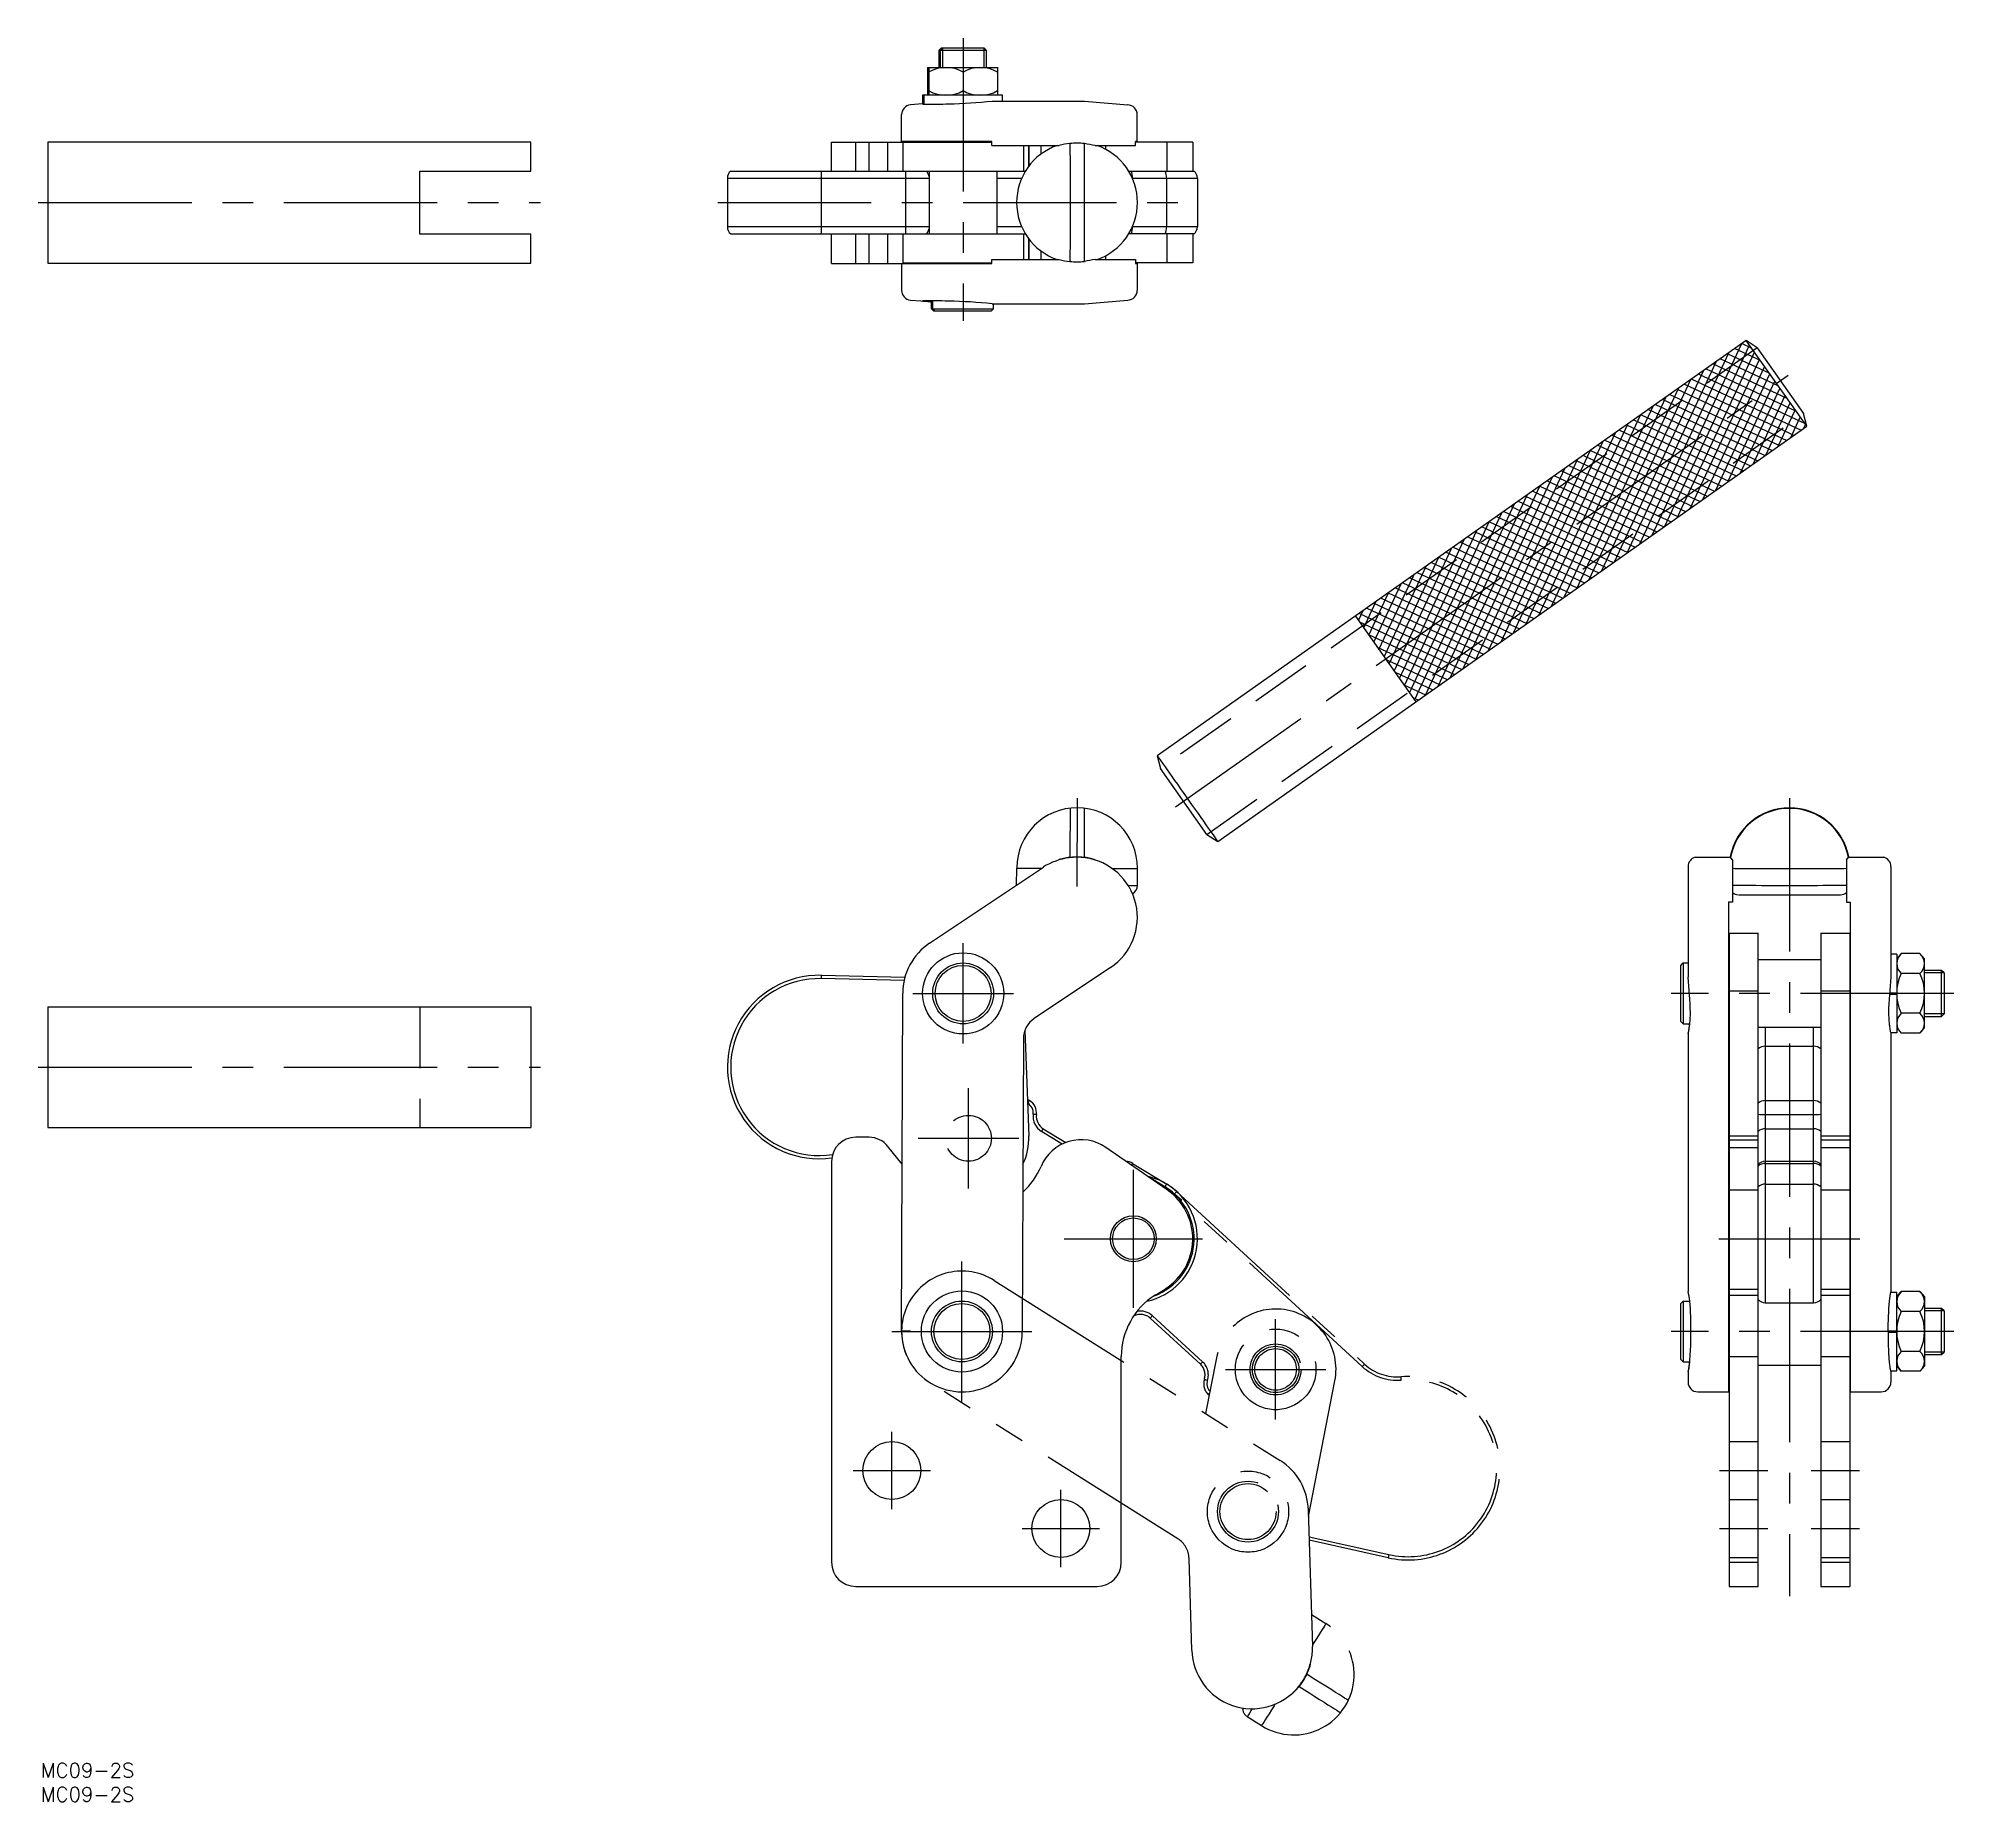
# Model space of a CAD drawing. Extents: x -191 to 205, y -97 to 268.
import ezdxf

# ---------------------------------------------------------------- set-up
doc = ezdxf.new("R2010")
doc.units = 0
for name, pattern in [('CENTER', [50.8, 31.75, -6.35, 6.35, -6.35]), ('DASHED', [19.05, 12.7, -6.35]), ('PHANTOM', [63.5, 31.75, -6.35, 6.35, -6.35, 6.35, -6.35])]:
    doc.linetypes.add(name, pattern=pattern)
doc.layers.get('0').update_dxf_attribs({"linetype": 'CONTINUOUS'})
doc.layers.add('CENTER', color=1, linetype='CONTINUOUS')
doc.styles.get("Standard").update_dxf_attribs({"font": 'txt.shx', "height": 3, "bigfont": 'bigfont.shx'})

# ---------------------------------------------------------------- blocks, each defined once
blk = doc.blocks.new('*U2')
at = {"color": 7, "linetype": 'CONTINUOUS'}
blk.add_text('MC09-2S', height=3, dxfattribs=at).set_placement((-190.75, -92.37))
blk = doc.blocks.new('*U3')
at = {"color": 7, "linetype": 'CONTINUOUS'}
blk.add_text('MC09-2S', height=3, dxfattribs=at).set_placement((-190.75, -97.37))

msp = doc.modelspace()

# ---------------------------------------------------------------- linework, layer by layer
at = {"color": 7, "linetype": 'CONTINUOUS'}
for p, q in [((-4.26, 265.77), (-4.76, 265.27)), ((-4.01, 265.77), (-4.51, 265.27)), ((-4.26, 265.77), (4.51, 265.77)), ((4.51, 265.77), (5.01, 265.27)), ((-7.14, 261.74), (-7.14, 255.97)), ((-7.14, 261.74), (7.39, 261.74)), ((-6.88, 261.74), (-6.88, 255.97)), ((5.01, 265.27), (-4.76, 265.27)), ((-4.76, 265.27), (-4.76, 261.74)), ((-4.51, 265.27), (-4.51, 261.74)), ((5.01, 265.27), (5.01, 261.74)), ((7.39, 261.74), (7.39, 255.97)), ((-7.14, 260.79), (-6.88, 260.89)), ((-8.15, 254.19), (-10.68, 253.97)), ((8.4, 255.97), (-8.15, 255.97)), ((-8.15, 255.97), (-8.15, 254.19)), ((-7.9, 255.97), (-7.9, 254.14)), ((-7.14, 256.93), (-6.88, 256.82)), ((6.29, 254.77), (25.35, 254.77)), ((8.4, 254.77), (8.4, 255.97)), ((25.35, 254.77), (34.33, 253.99)), ((-12.5, 246.37), (-12.5, 251.98)), ((36.31, 246.37), (36.31, 251.97)), ((-89.23, 246.24), (-189.23, 246.24)), ((-189.23, 246.24), (-189.23, 221.24)), ((-89.23, 240.24), (-89.23, 246.24)), ((-27, 246.27), (6.18, 246.27)), ((-27, 240.27), (-27, 246.27)), ((-22, 240.27), (-22, 246.27)), ((-19.23, 240.27), (-19.23, 246.27)), ((-15.33, 240.27), (-15.33, 246.27)), ((6.18, 246.37), (-12.5, 246.37)), ((-12.25, 246.27), (-12.25, 240.27)), ((-4.76, 246.37), (-4.76, 246.27)), ((-4.51, 246.37), (-4.51, 246.27)), ((5.01, 246.37), (5.01, 246.27)), ((6.18, 245.57), (6.18, 246.37)), ((36.31, 246.37), (35.91, 246.37)), ((35.91, 245.57), (35.91, 246.37)), ((47.8, 246.27), (35.91, 246.27)), ((42.5, 240.27), (42.5, 246.27)), ((47.8, 246.27), (47.8, 240.27)), ((6.18, 245.57), (20.14, 245.57)), ((12.75, 245.57), (12.75, 240.27)), ((13.84, 245.57), (13.84, 241.28)), ((13.85, 241.29), (13.85, 245.57)), ((16.38, 243.81), (16.38, 245.57)), ((27.57, 245.57), (35.91, 245.57)), ((29.79, 244.77), (29.79, 245.57)), ((-112.23, 240.24), (-89.23, 240.24)), ((-112.23, 227.24), (-112.23, 240.24)), ((-6.75, 238.77), (-48.55, 238.77)), ((-48.55, 238.77), (-48.55, 228.77)), ((-47.87, 240.27), (13.16, 240.27)), ((-29.1, 228.77), (-29.1, 238.77)), ((-11.61, 228.77), (-11.61, 238.77)), ((-6.75, 240.27), (-6.75, 227.27)), ((7.25, 240.27), (7.25, 227.27)), ((12.38, 238.77), (7.25, 238.77)), ((34.52, 240.27), (48.07, 240.27)), ((48.75, 238.77), (35.35, 238.77)), ((35.35, 238.66), (35.35, 238.77)), ((42.4, 228.77), (42.4, 238.77)), ((48.75, 238.77), (48.75, 228.77)), ((-89.23, 227.24), (-112.23, 227.24)), ((-89.23, 221.24), (-89.23, 227.24)), ((-48.55, 228.77), (-6.75, 228.77)), ((-47.87, 227.27), (13.16, 227.27)), ((-27, 221.17), (-27, 227.27)), ((-22, 221.27), (-22, 227.27)), ((-19.23, 221.27), (-19.23, 227.27)), ((-15.33, 221.27), (-15.33, 227.27)), ((-12.25, 227.27), (-12.25, 221.27)), ((7.25, 228.77), (12.38, 228.77)), ((12.75, 227.27), (12.75, 221.97)), ((13.84, 226.27), (13.84, 221.97)), ((13.85, 221.97), (13.85, 226.26)), ((48.07, 227.27), (34.52, 227.27)), ((35.35, 228.77), (35.35, 228.89)), ((35.35, 228.77), (48.75, 228.77)), ((42.5, 221.27), (42.5, 227.27)), ((47.8, 227.27), (47.8, 221.27)), ((16.38, 221.97), (16.38, 223.74)), ((29.79, 221.97), (29.79, 222.78)), ((-189.23, 221.24), (-89.23, 221.24)), ((-27, 221.17), (6.18, 221.17)), ((-12.5, 221.17), (-12.5, 215.57)), ((-12.25, 221.27), (6.18, 221.27)), ((-4.76, 221.27), (-4.76, 221.17)), ((-4.51, 221.27), (-4.51, 221.17)), ((5.01, 221.27), (5.01, 221.17)), ((6.18, 221.17), (6.18, 221.97)), ((6.18, 221.97), (20.14, 221.97)), ((27.57, 221.97), (35.91, 221.97)), ((35.91, 221.97), (35.91, 221.17)), ((47.8, 221.27), (35.91, 221.27)), ((35.91, 221.17), (36.31, 221.17)), ((36.31, 221.17), (36.31, 215.58)), ((-10.67, 213.58), (-8.49, 213.38)), ((-8.49, 213.38), (-6.3, 213.19)), ((-6.3, 211.77), (-6.3, 213.2)), ((-6.3, 211.77), (6.55, 211.77)), ((-5.8, 211.27), (-6.3, 211.77)), ((-6.05, 211.77), (-6.05, 213.41)), ((-5.55, 211.27), (-6.05, 211.77)), ((6.05, 211.27), (-5.8, 211.27)), ((6.05, 211.27), (6.55, 211.77)), ((6.29, 212.77), (25.35, 212.77)), ((6.55, 211.77), (6.55, 212.77)), ((25.35, 212.77), (34.33, 213.56)), ((162.39, 205.17), (40.45, 119.2)), ((140.33, 163.07), (158.77, 202.62)), ((142.94, 164.91), (161.38, 204.46)), ((145.55, 166.75), (163.04, 204.26)), ((148.16, 168.59), (164.09, 202.76)), ((158.57, 202.47), (167.1, 198.49)), ((160.06, 203.53), (165.26, 201.1)), ((161.56, 204.58), (163.42, 203.71)), ((174.9, 187.44), (162.39, 205.17)), ((164.65, 203.71), (162.39, 205.17)), ((164.65, 203.71), (174.27, 190.06)), ((135.11, 159.39), (153.56, 198.94)), ((137.72, 161.23), (156.16, 200.78)), ((150.77, 170.43), (165.15, 201.26)), ((153.38, 172.27), (166.2, 199.77)), ((154.08, 199.31), (172.62, 190.66)), ((155.57, 200.37), (170.78, 193.27)), ((157.07, 201.42), (168.94, 195.88)), ((129.89, 155.71), (148.34, 195.26)), ((132.5, 157.55), (150.95, 197.1)), ((148.1, 195.09), (170.76, 184.52)), ((149.59, 196.15), (172.26, 185.58)), ((151.09, 197.2), (173.76, 186.63)), ((152.58, 198.26), (174.46, 188.05)), ((155.99, 174.1), (167.26, 198.27)), ((158.6, 175.94), (168.31, 196.78)), ((161.21, 177.78), (169.37, 195.28)), ((124.67, 152.03), (143.12, 191.58)), ((127.28, 153.87), (145.73, 193.42)), ((142.12, 190.88), (164.78, 180.31)), ((143.61, 191.93), (166.28, 181.36)), ((145.11, 192.99), (167.77, 182.42)), ((146.6, 194.04), (169.27, 183.47)), ((163.82, 179.62), (170.42, 193.79)), ((166.42, 181.46), (171.47, 192.29)), ((169.03, 183.3), (172.53, 190.8)), ((52.96, 101.47), (174.9, 187.44)), ((119.45, 148.35), (137.9, 187.9)), ((122.06, 150.19), (140.51, 189.74)), ((136.13, 186.66), (158.8, 176.09)), ((137.63, 187.71), (160.3, 177.14)), ((139.12, 188.77), (161.79, 178.2)), ((140.62, 189.82), (163.29, 179.25)), ((171.64, 185.14), (173.58, 189.3)), ((174.25, 186.98), (174.64, 187.81)), ((174.9, 187.44), (174.27, 190.06)), ((114.23, 144.67), (132.68, 184.22)), ((116.84, 146.51), (135.29, 186.06)), ((130.15, 182.44), (152.82, 171.87)), ((131.65, 183.5), (154.32, 172.93)), ((133.14, 184.55), (155.81, 173.98)), ((134.64, 185.61), (157.31, 175.04)), ((106.41, 139.15), (124.85, 178.7)), ((109.02, 140.99), (127.46, 180.54)), ((111.62, 142.83), (130.07, 182.38)), ((125.67, 179.28), (148.33, 168.71)), ((127.16, 180.33), (149.83, 169.76)), ((128.66, 181.39), (151.32, 170.82)), ((101.19, 135.47), (119.63, 175.02)), ((103.8, 137.31), (122.24, 176.86)), ((119.68, 175.06), (142.35, 164.49)), ((121.18, 176.12), (143.85, 165.55)), ((122.68, 177.17), (145.34, 166.6)), ((124.17, 178.23), (146.84, 167.66)), ((95.97, 131.79), (114.41, 171.35)), ((98.58, 133.63), (117.02, 173.18)), ((113.7, 170.84), (136.37, 160.28)), ((115.2, 171.9), (137.87, 161.33)), ((116.69, 172.95), (139.36, 162.38)), ((118.19, 174.01), (140.86, 163.44)), ((92.68, 132.25), (109.19, 167.67)), ((93.73, 130.75), (111.8, 169.51)), ((107.72, 166.63), (130.39, 156.06)), ((109.22, 167.68), (131.88, 157.11)), ((110.71, 168.74), (133.38, 158.17)), ((112.21, 169.79), (134.87, 159.22)), ((90.57, 135.24), (103.97, 163.99)), ((91.62, 133.74), (106.58, 165.83)), ((103.24, 163.46), (125.9, 152.89)), ((104.73, 164.52), (127.4, 153.95)), ((106.23, 165.57), (128.89, 155)), ((88.46, 138.23), (98.76, 160.31)), ((89.51, 136.73), (101.36, 162.15)), ((97.25, 159.25), (119.92, 148.68)), ((98.75, 160.3), (121.42, 149.73)), ((100.24, 161.36), (122.91, 150.79)), ((101.74, 162.41), (124.41, 151.84)), ((85.3, 142.71), (90.93, 154.79)), ((86.35, 141.22), (93.54, 156.63)), ((87.41, 139.72), (96.15, 158.47)), ((91.27, 155.03), (113.94, 144.46)), ((92.77, 156.08), (115.43, 145.51)), ((94.26, 157.14), (116.93, 146.57)), ((95.76, 158.19), (118.43, 147.62)), ((83.19, 145.7), (85.71, 151.11)), ((84.24, 144.21), (88.32, 152.95)), ((85.29, 150.81), (107.96, 140.24)), ((86.79, 151.87), (109.45, 141.3)), ((88.28, 152.92), (110.95, 142.35)), ((89.78, 153.98), (112.44, 143.41)), ((81.48, 148.13), (93.98, 130.39)), ((82.13, 147.2), (83.1, 149.27)), ((82.3, 148.7), (104.97, 138.13)), ((82.31, 146.95), (103.47, 137.08)), ((83.8, 149.76), (106.46, 139.19)), ((84.15, 144.34), (101.98, 136.03)), ((85.99, 141.73), (100.48, 134.97)), ((87.83, 139.12), (98.99, 133.92)), ((89.67, 136.51), (97.49, 132.86)), ((91.51, 133.9), (95.99, 131.81)), ((93.35, 131.29), (94.5, 130.75)), ((40.45, 119.2), (41.08, 116.58)), ((50.7, 102.93), (41.08, 116.58)), ((50.7, 102.93), (52.96, 101.47)), ((-6.7, 80.39), (16.86, 96.15)), ((11.33, 92.46), (11.35, 95.96)), ((36.33, 92.37), (36.35, 95.87)), ((150.34, 96.27), (150.34, 73.35)), ((151.82, 98.2), (159.12, 98.2)), ((159.54, 97.69), (159.06, 98.26)), ((159.54, 97.69), (159.54, 88.9)), ((183.14, 97.69), (183.62, 98.26)), ((183.14, 97.69), (183.14, 88.9)), ((183.56, 98.2), (190.86, 98.2)), ((192.34, 96.27), (192.34, 73.35)), ((11.33, 92.46), (11.34, 92.46)), ((158.74, 88.9), (158.74, -12.5)), ((159.54, 88.9), (158.74, 88.9)), ((183.14, 88.9), (183.94, 88.9)), ((183.94, 88.9), (183.94, -12.5)), ((158.84, 82.5), (158.84, -52.8)), ((158.84, 82.5), (164.84, 82.5)), ((164.84, -52.8), (164.84, 82.5)), ((177.84, 82.5), (177.84, -52.8)), ((177.84, 82.5), (183.84, 82.5)), ((183.84, 82.5), (183.84, -52.8)), ((30.76, 75.38), (14.94, 64.79)), ((148.84, 75.8), (149.34, 76.3)), ((148.84, 64.2), (148.84, 75.8)), ((149.34, 76.3), (149.34, 63.7)), ((149.34, 76.3), (150.34, 76.3)), ((164.84, 77), (177.84, 77)), ((193.54, 78.15), (192.34, 78.15)), ((194.49, 78.24), (193.54, 77.14)), ((193.54, 78.15), (193.54, 61.85)), ((198.35, 78.24), (194.49, 78.24)), ((199.31, 77.14), (198.35, 78.24)), ((199.31, 62.86), (199.31, 77.14)), ((-11.96, 72.66), (-29.11, 73.07)), ((-29.1, 73.75), (-11.79, 73.34)), ((158.74, 74.76), (158.84, 74.76)), ((183.84, 74.76), (183.94, 74.76)), ((198.35, 74.12), (194.49, 74.12)), ((202.84, 74.76), (199.31, 74.76)), ((202.84, 65.24), (202.84, 74.76)), ((203.34, 74.26), (202.84, 74.76)), ((203.34, 74.26), (203.34, 65.74)), ((-12.5, 0.05), (-12.25, 70.04)), ((164.84, 70.45), (158.84, 70.45)), ((183.84, 70.45), (177.84, 70.45)), ((192.05, 69.86), (193.54, 69.86)), ((192.06, 69.91), (193.54, 69.91)), ((192.07, 70.14), (193.54, 70.14)), ((192.07, 70.09), (193.54, 70.09)), ((192.34, 70.09), (192.34, 69.91)), ((-189.23, 67.21), (-89.23, 67.21)), ((-189.23, 67.21), (-189.23, 42.21)), ((-89.23, 67.21), (-89.23, 42.21)), ((148.84, 64.2), (149.34, 63.7)), ((149.34, 63.7), (150.7, 63.7)), ((158.74, 65.24), (158.84, 65.24)), ((183.84, 65.24), (183.94, 65.24)), ((198.35, 65.88), (194.49, 65.88)), ((199.31, 65.24), (202.84, 65.24)), ((202.84, 65.24), (203.34, 65.74)), ((12.72, 60.65), (12.5, -0.05)), ((13.04, 62.39), (13.84, 40.47)), ((150.34, 61.74), (150.34, 8.26)), ((164.84, 63), (177.84, 63)), ((166.34, 63), (166.34, 5.95)), ((176.34, 5.95), (176.34, 63)), ((193.54, 61.85), (192.29, 61.85)), ((192.34, 61.74), (192.34, 8.26)), ((193.54, 62.86), (194.49, 61.76)), ((198.35, 61.76), (194.49, 61.76)), ((198.35, 61.76), (199.31, 62.86)), ((166.34, 59.07), (176.34, 59.07)), ((13.56, 48.09), (14.01, 47.82)), ((166.34, 47.82), (176.34, 47.82)), ((13.65, 47.24), (13.59, 47.28)), ((166.34, 44.91), (176.34, 44.91)), ((177.84, 47.24), (177.84, 44.99)), ((-189.23, 42.21), (-89.23, 42.21)), ((-19.23, 40.2), (-22, 40.2)), ((20.77, 38.81), (16.49, 41.41)), ((16.84, 41.99), (21.53, 39.13)), ((164.84, 40.47), (158.84, 40.47)), ((158.84, 39.7), (164.84, 39.7)), ((166.34, 41.99), (176.34, 41.99)), ((183.84, 40.47), (177.84, 40.47)), ((177.84, 39.7), (183.84, 39.7)), ((-12.37, 34.64), (-15.33, 38.33)), ((42.5, 29.32), (29.79, 38.1)), ((158.84, 38.1), (164.84, 38.1)), ((177.84, 38.1), (183.84, 38.1)), ((-27, 35.2), (-27, -47.8)), ((35.35, 34.81), (42.4, 30.51)), ((42.04, 29.94), (38.31, 32.21)), ((166.34, 35.25), (176.34, 35.25)), ((166.34, 34.81), (176.34, 34.81)), ((158.84, 29.32), (164.84, 29.32)), ((166.34, 30.51), (176.34, 30.51)), ((177.84, 29.32), (183.84, 29.32)), ((40.01, 7.5), (42.05, 8.79)), ((158.84, 8.79), (164.84, 8.79)), ((177.84, 8.79), (183.84, 8.79)), ((192.3, 8.15), (193.54, 8.15)), ((193.54, 7.14), (194.49, 8.24)), ((193.54, -8.15), (193.54, 8.15)), ((198.35, 8.24), (194.49, 8.24)), ((198.35, 8.24), (199.31, 7.14)), ((148.84, 5.8), (149.34, 6.3)), ((148.84, -5.8), (148.84, 5.8)), ((149.34, 6.3), (149.34, -6.3)), ((149.34, 6.3), (150.69, 6.3)), ((158.74, 4.76), (158.84, 4.76)), ((158.84, 7.5), (164.84, 7.5)), ((166.34, 5.95), (176.34, 5.95)), ((177.84, 7.5), (183.84, 7.5)), ((183.84, 4.76), (183.94, 4.76)), ((198.35, 4.12), (194.49, 4.12)), ((199.31, 7.14), (199.31, -7.14)), ((202.84, 4.76), (199.31, 4.76)), ((202.84, -4.76), (202.84, 4.76)), ((203.34, 4.26), (202.84, 4.76)), ((203.34, 4.26), (203.34, -4.26)), ((191.74, 0.14), (193.54, 0.14)), ((191.74, 0.09), (193.54, 0.09)), ((192.34, 0.09), (192.34, -0.09)), ((191.74, -0.09), (193.54, -0.09)), ((191.74, -0.14), (193.54, -0.14)), ((33, -47.8), (33, -5.19)), ((148.84, -5.8), (149.34, -6.3)), ((149.34, -6.3), (150.7, -6.3)), ((158.74, -4.76), (158.84, -4.76)), ((158.84, -5.19), (164.84, -5.19)), ((164.84, -7), (177.84, -7)), ((177.84, -5.19), (183.84, -5.19)), ((183.84, -4.76), (183.94, -4.76)), ((194.49, -8.24), (193.54, -7.14)), ((198.35, -4.12), (194.49, -4.12)), ((199.31, -7.14), (198.35, -8.24)), ((199.31, -4.76), (202.84, -4.76)), ((202.84, -4.76), (203.34, -4.26)), ((150.34, -8.26), (150.34, -10.5)), ((192.29, -8.15), (193.54, -8.15)), ((192.34, -8.26), (192.34, -10.5)), ((198.35, -8.24), (194.49, -8.24)), ((152.34, -12.5), (158.74, -12.5)), ((183.94, -12.5), (190.34, -12.5)), ((158.84, -47.8), (164.84, -47.8)), ((177.84, -47.8), (183.84, -47.8)), ((-22, -52.8), (28, -52.8)), ((158.84, -52.8), (164.84, -52.8)), ((177.84, -52.8), (183.84, -52.8))]:
    msp.add_line(p, q, dxfattribs=at)
at = {"color": 3, "linetype": 'CONTINUOUS'}
for p, q in [((-4.26, 265.77), (-4.26, 265.52)), ((-4.01, 265.77), (-4.01, 261.74)), ((4.51, 265.77), (4.51, 261.7)), ((203.34, 74.26), (199.31, 74.26)), ((203.34, 65.74), (199.31, 65.74)), ((203.34, 4.26), (199.31, 4.26)), ((203.34, -4.26), (199.31, -4.26))]:
    msp.add_line(p, q, dxfattribs=at)
at = {"color": 3, "linetype": 'DASHED'}
for p, q in [((164.65, 203.71), (41.08, 116.58)), ((50.7, 102.93), (174.27, 190.06)), ((-112.23, 67.21), (-112.23, 42.21)), ((158.84, -22.8), (164.84, -22.8)), ((177.84, -22.8), (183.84, -22.8)), ((158.84, -34.8), (164.84, -34.8)), ((177.84, -34.8), (183.84, -34.8)), ((158.84, -46.8), (164.84, -46.8)), ((177.84, -46.8), (183.84, -46.8))]:
    msp.add_line(p, q, dxfattribs=at)
at = {"color": 3, "linetype": 'PHANTOM'}
for p, q in [((82.9, -7.28), (44.01, 28.46)), ((44.46, 28.96), (83.36, -6.78)), ((6.66, 10.58), (65.89, -26.74)), ((35.8, 3.3), (35.58, 3.22)), ((49.37, -6.79), (38.99, 2.75)), ((39.45, 3.25), (49.83, -6.29)), ((64.95, -18.26), (64.95, 2.54)), ((52.68, -5.48), (50.44, -17)), ((54.55, -7.86), (75.35, -7.86)), ((44.69, -42.93), (-6.66, -10.58)), ((71.76, -38.32), (77.22, -10.25)), ((51.18, -13.2), (51.02, -13.05)), ((71.72, -36.92), (72.61, -65.25)), ((71.9, -42.52), (88.41, -46.21)), ((88.26, -46.87), (71.92, -43.22)), ((47.62, -66.03), (47.02, -47)), ((72.4, -58.61), (75.36, -60.48)), ((59.08, -79.76), (62.04, -81.63))]:
    msp.add_line(p, q, dxfattribs=at)
at = {"color": 7, "linetype": 'CONTINUOUS', "flags": 128}
for points in [[(22.36, 245.98), (22.36, 245.67), (22.36, 245.22), (22.37, 244.64), (22.37, 243.94), (22.38, 243.13), (22.38, 242.21), (22.38, 241.19), (22.39, 240.09), (22.39, 238.91), (22.39, 237.68), (22.39, 236.4), (22.39, 235.1), (22.39, 233.77), (22.39, 232.45), (22.39, 231.14), (22.39, 229.87), (22.39, 228.63), (22.39, 227.46), (22.38, 226.36), (22.38, 225.34), (22.38, 224.42), (22.37, 223.6), (22.37, 222.9), (22.36, 222.33), (22.36, 221.88), (22.36, 221.57)], [(25.36, 221.57), (25.36, 221.88), (25.36, 222.33), (25.37, 222.9), (25.37, 223.6), (25.38, 224.42), (25.38, 225.34), (25.38, 226.36), (25.39, 227.46), (25.39, 228.63), (25.39, 229.87), (25.39, 231.14), (25.39, 232.45), (25.39, 233.77), (25.39, 235.1), (25.39, 236.4), (25.39, 237.68), (25.39, 238.91), (25.39, 240.09), (25.38, 241.19), (25.38, 242.21), (25.38, 243.13), (25.37, 243.94), (25.37, 244.64), (25.36, 245.22), (25.36, 245.67), (25.36, 245.98)], [(40.45, 119.2), (41.02, 118.39), (41.31, 117.97), (41.65, 117.49), (42.05, 116.93), (42.48, 116.31), (42.96, 115.63), (43.48, 114.89), (44.03, 114.11), (44.61, 113.3), (45.2, 112.45), (45.81, 111.58), (46.44, 110.7), (47.06, 109.82), (47.68, 108.94), (48.29, 108.07), (48.88, 107.23), (49.46, 106.42), (50, 105.65), (50.51, 104.92), (50.99, 104.25), (51.42, 103.63), (51.81, 103.09), (52.14, 102.62), (52.42, 102.22), (52.64, 101.9), (52.81, 101.67), (52.91, 101.53), (52.96, 101.47), (52.96, 101.47)], [(22.39, 108.34), (22.39, 108.26), (22.39, 108.05), (22.39, 107.7), (22.39, 107.22), (22.39, 106.6), (22.38, 105.87), (22.38, 105.02), (22.38, 104.07), (22.37, 103.03), (22.37, 101.91), (22.36, 100.71), (22.36, 99.47), (22.36, 98.18)], [(25.36, 98.17), (25.36, 99.46), (25.36, 100.7), (25.37, 101.9), (25.37, 103.02), (25.38, 104.06), (25.38, 105.01), (25.38, 105.86), (25.39, 106.59), (25.39, 107.2), (25.39, 107.69), (25.39, 108.04), (25.39, 108.25), (25.39, 108.33)], [(11.35, 95.96), (11.37, 95.96), (11.51, 95.96), (11.8, 95.96), (12.22, 95.96), (12.78, 95.95), (13.46, 95.95), (14.27, 95.95), (15.18, 95.95), (16.2, 95.94), (16.54, 95.94)], [(31.02, 95.89), (31.49, 95.89), (32.51, 95.88), (33.43, 95.88), (34.23, 95.88), (34.92, 95.87), (35.48, 95.87), (35.9, 95.87), (36.19, 95.87), (36.33, 95.87), (36.35, 95.87)], [(159.54, 95.9), (160.05, 95.89), (160.69, 95.89), (161.45, 95.89), (162.33, 95.88), (163.31, 95.88), (164.38, 95.88), (165.53, 95.87), (166.75, 95.87), (168.03, 95.87), (169.34, 95.87), (170.67, 95.87), (172.01, 95.87), (173.34, 95.87), (174.65, 95.87), (175.93, 95.87), (177.15, 95.87), (178.3, 95.88), (179.37, 95.88), (180.35, 95.88), (181.23, 95.89), (181.99, 95.89), (182.63, 95.89), (183.14, 95.9)], [(34.39, 92.38), (34.9, 92.37), (35.46, 92.37), (35.89, 92.37), (36.17, 92.37), (36.32, 92.37), (36.33, 92.37)], [(159.54, 92.4), (160.05, 92.39), (160.69, 92.39), (161.45, 92.39), (162.33, 92.38), (163.31, 92.38), (164.38, 92.38), (165.53, 92.37), (166.75, 92.37), (168.03, 92.37), (169.34, 92.37), (170.67, 92.37), (172.01, 92.37), (173.34, 92.37), (174.65, 92.37), (175.93, 92.37), (177.15, 92.37), (178.3, 92.38), (179.37, 92.38), (180.35, 92.38), (181.23, 92.39), (181.99, 92.39), (182.63, 92.39), (183.14, 92.4)], [(160.85, 90.41), (160.86, 90.41), (161, 90.41), (161.28, 90.4), (161.7, 90.4), (162.25, 90.4), (162.92, 90.39), (163.7, 90.39), (164.59, 90.39), (165.57, 90.38), (166.63, 90.38), (167.75, 90.38), (168.92, 90.38), (170.12, 90.38), (171.34, 90.38), (172.56, 90.38), (173.76, 90.38), (174.93, 90.38), (176.05, 90.38), (177.11, 90.38), (178.09, 90.39), (178.98, 90.39), (179.76, 90.39), (180.43, 90.4), (180.98, 90.4), (181.4, 90.4), (181.68, 90.41), (181.82, 90.41)], [(-29.11, 73.07), (-29.11, 73.22), (-29.11, 73.36), (-29.1, 73.47), (-29.1, 73.57), (-29.1, 73.65), (-29.1, 73.7), (-29.1, 73.74), (-29.1, 73.75)], [(14.01, 47.82), (14, 47.81), (13.98, 47.78), (13.95, 47.73), (13.91, 47.67), (13.86, 47.59), (13.8, 47.49), (13.73, 47.37), (13.65, 47.24)], [(15.42, 44.91), (15.41, 44.91), (15.38, 44.91), (15.32, 44.92), (15.25, 44.93), (15.15, 44.94), (15.03, 44.95), (14.9, 44.97), (14.75, 44.99)], [(16.84, 41.99), (16.84, 41.98), (16.82, 41.95), (16.79, 41.91), (16.75, 41.84), (16.7, 41.76), (16.64, 41.66), (16.57, 41.54), (16.49, 41.41)], [(35.35, 34.81), (35.35, 34.8), (35.33, 34.77), (35.3, 34.72), (35.26, 34.66), (35.21, 34.57), (35.15, 34.47), (35.12, 34.42)], [(42.04, 29.94), (42.12, 30.06), (42.19, 30.18), (42.25, 30.28), (42.3, 30.36), (42.34, 30.43), (42.37, 30.48), (42.39, 30.5), (42.4, 30.51)], [(-10.67, 0.04), (-11.04, 0.04), (-11.38, 0.04), (-11.7, 0.04), (-11.97, 0.04), (-12.2, 0.04), (-12.36, 0.04), (-12.47, 0.05), (-12.5, 0.05)]]:
    msp.add_lwpolyline(points, dxfattribs=at)
at = {"color": 3, "linetype": 'PHANTOM', "flags": 128}
for points in [[(44.01, 28.46), (44.11, 28.57), (44.2, 28.67), (44.28, 28.75), (44.34, 28.83), (44.4, 28.88), (44.43, 28.92), (44.46, 28.95), (44.46, 28.96)], [(35.8, 3.3), (35.8, 3.32), (35.79, 3.35), (35.76, 3.4), (35.74, 3.45)], [(38.99, 2.75), (39, 2.76), (39.02, 2.78), (39.06, 2.82), (39.11, 2.88), (39.18, 2.95), (39.26, 3.04), (39.35, 3.14), (39.45, 3.25)], [(49.37, -6.79), (49.38, -6.78), (49.4, -6.75), (49.44, -6.71), (49.49, -6.66), (49.56, -6.58), (49.64, -6.5), (49.73, -6.4), (49.83, -6.29)], [(82.9, -7.28), (83, -7.16), (83.09, -7.06), (83.17, -6.98), (83.24, -6.91), (83.29, -6.85), (83.33, -6.81), (83.35, -6.79), (83.36, -6.78)], [(50.2, -9.92), (50.21, -9.92), (50.24, -9.93), (50.29, -9.95), (50.36, -9.97), (50.46, -10), (50.57, -10.04), (50.7, -10.08), (50.84, -10.13)], [(90.96, -10.06), (90.95, -9.91), (90.94, -9.77), (90.93, -9.66), (90.92, -9.56), (90.91, -9.48), (90.91, -9.43), (90.91, -9.39), (90.91, -9.38)], [(51.02, -13.05), (51.03, -13.05), (51.05, -13.02), (51.09, -12.98), (51.14, -12.92), (51.2, -12.85), (51.26, -12.79)], [(88.41, -46.21), (88.37, -46.35), (88.34, -46.49), (88.32, -46.6), (88.3, -46.7), (88.28, -46.77), (88.27, -46.82), (88.26, -46.86), (88.26, -46.87)], [(75.36, -60.48), (75.35, -60.49), (75.28, -60.61), (75.12, -60.86), (74.9, -61.22), (74.6, -61.69), (74.23, -62.27), (73.81, -62.95), (73.32, -63.72), (72.78, -64.58), (72.59, -64.87)], [(80, -76.4), (79.98, -76.39), (79.85, -76.31), (79.6, -76.15), (79.22, -75.91), (78.72, -75.59), (78.1, -75.2), (77.38, -74.75), (76.57, -74.24), (75.66, -73.67), (74.68, -73.05), (73.64, -72.39), (72.54, -71.7), (71.41, -70.99)], [(69.81, -73.53), (70.94, -74.24), (72.04, -74.93), (73.08, -75.59), (74.06, -76.2), (74.97, -76.77), (75.78, -77.29), (76.5, -77.74), (77.12, -78.13), (77.62, -78.44), (78, -78.68), (78.25, -78.85), (78.38, -78.93), (78.4, -78.94)], [(60.12, -78.11), (59.84, -78.55), (59.54, -79.03), (59.31, -79.39), (59.16, -79.63), (59.08, -79.75), (59.08, -79.76)], [(64.88, -77.12), (64.62, -77.52), (64.08, -78.38), (63.59, -79.16), (63.16, -79.84), (62.8, -80.42), (62.5, -80.89), (62.28, -81.25), (62.12, -81.49), (62.05, -81.61), (62.04, -81.63)]]:
    msp.add_lwpolyline(points, dxfattribs=at)
at = {"color": 7, "linetype": 'CONTINUOUS'}
for centre, radius in [((0.25, 70), 8.4), ((0.25, 70), 6.3), ((0.25, 70), 5.8), ((35.5, 19.2), 4.75), ((35.5, 19.2), 4.3), ((0, 0), 8.4), ((0, 0), 6.3), ((0, 0), 5.8), ((-14.5, -28.8), 6), ((20.5, -40.8), 6)]:
    msp.add_circle(centre, radius, dxfattribs=at)
at = {"color": 3, "linetype": 'DASHED'}
msp.add_circle((1.35, 40), 4.75, dxfattribs=at)
at = {"color": 3, "linetype": 'PHANTOM'}
for centre, radius in [((64.95, -7.86), 8.35), ((64.95, -7.86), 5.27), ((64.95, -7.86), 4.8), ((64.95, -7.86), 4.3), ((59.23, -37.31), 8.4), ((59.23, -37.31), 6.3), ((59.23, -37.31), 5.8)]:
    msp.add_circle(centre, radius, dxfattribs=at)
at = {"color": 7, "linetype": 'CONTINUOUS'}
for centre, radius, start, end in [((-3.32, 254.58), 7.16, 60.1118, 119.8882), ((3.82, 254.58), 7.16, 60.1118, 119.8882), ((-10.5, 251.98), 2, 95.0002, 180.0002), ((-8.12, 254.16), 0.0045, 140.3871, 253.7253), ((-7.55, 261.74), 7.61, 265.6881, 270.6782), ((-7.88, 479.09), 224.96, 270.1081, 271.3055), ((-3.32, 263.14), 7.16, 240.1118, 299.8882), ((-4.67, 353.87), 99.7, 271.0986, 276.3087), ((3.82, 263.14), 7.16, 240.1118, 299.8882), ((34.28, 251.97), 2.02, 0.0911, 88.8363), ((23.75, 231.94), 14.11, 95.6813, 104.8515), ((23.86, 230.29), 15.76, 84.5382, 95.4618), ((9.46, 152.02), 95.29, 79.0408, 80.3951), ((23.83, 233.77), 12.5, 109.2658, 250.7342), ((23.85, 233.77), 12.5, 289.2658, 70.7342), ((-46.55, 238.77), 2, 131.4096, 180), ((-88.92, 238.88), 59.82, 359.8975, 1.3344), ((-71.44, 238.88), 59.82, 359.8976, 1.3344), ((-8.73, 238.77), 2, 7.1017, 48.5904), ((32.32, 238.85), 3.04, 358.5295, 27.9146), ((39.36, 238.85), 3.04, 358.5293, 27.9151), ((46.75, 238.77), 2, 0, 48.5904), ((-46.55, 228.77), 2, 180, 228.5904), ((-88.92, 228.67), 59.82, 358.6656, 0.1025), ((-71.44, 228.67), 59.82, 358.6656, 0.1024), ((-8.73, 228.77), 2, 311.4096, 352.8983), ((32.32, 228.7), 3.04, 332.0854, 1.4705), ((39.36, 228.7), 3.04, 332.0849, 1.4707), ((46.75, 228.77), 2, 311.4096, 0), ((23.75, 235.61), 14.11, 255.1485, 264.3187), ((23.86, 237.26), 15.76, 264.5382, 275.4618), ((218.41, -836.32), 1075.36, 100.22202, 100.34203), ((-10.5, 215.57), 2, 179.9998, 264.9998), ((34.29, 215.58), 2.01, 271.0611, 359.8459), ((-8.14, 213.38), 0.00992, 113.6707, 126.5488), ((-8.13, 213.36), 0.0313, 105.4841, 113.6546), ((-8.14, 213.39), 0.00733, 227.0093, 240.643), ((-8.14, 213.41), 0.0211, 240.6419, 249.4631), ((-8.15, 213.39), 0.00226, 190.8488, 228.954), ((-8.15, 213.39), 0.00219, 121.2759, 179.4782), ((-8.12, 213.3), 0.0975, 100.2465, 105.4893), ((-8.12, 213.44), 0.0622, 249.5084, 255.4916), ((-8.09, 213.56), 0.186, 255.5197, 259.5309), ((-8.08, 213.11), 0.294, 96.7832, 100.2414), ((-8.01, 212.55), 0.857, 94.3949, 96.7752), ((-8.01, 213.98), 0.61, 259.5253, 261.9643), ((-7.82, 215.38), 2.03, 261.965, 263.4345), ((-7.9, 211.05), 2.36, 92.6479, 94.3758), ((-6.94, 223.05), 9.75, 263.4571, 264.068), ((-7.56, 202.43), 10.99, 90.5273, 92.353), ((222.4, 2816.76), 2613.57, 264.9438, 264.98557), ((-7.14, 164.4), 49.02, 89.7862, 90.6051), ((-7.48, 62.44), 150.98, 89.2693, 89.801), ((-9.73, -117.1), 330.53, 88.7914, 89.2771), ((-4.67, 113.68), 99.7, 83.6913, 88.9014), ((23.85, 95.93), 12.5, 359.9392, 179.6458), ((171.34, 95.91), 12.5, 10.8239, 169.1761), ((171.34, 95.91), 12.41, 10.4963, 169.5037), ((23.92, 85.01), 13.2, 97.5734, 122.3646), ((23.85, 95.91), 4.12, 154.1436, 155.276), ((23.81, 85.67), 12.59, 72.6113, 106.9737), ((23.81, 85.77), 12.43, 82.0604, 97.5245), ((23.87, 85.74), 12.45, 303.6326, 82.3429), ((23.85, 95.91), 4.12, 24.4209, 25.4413), ((152.34, 96.27), 2, 105.2036, 180), ((190.34, 96.27), 2, 0, 74.7964), ((34.33, 92.38), 2, 299.5142, 359.7925), ((160.83, 92.37), 1.95, 228.6859, 266.3468), ((181.87, 92.29), 1.88, 271.9521, 312.4523), ((0.25, 70), 12.5, 123.7942, 179.7908), ((196.24, 76.18), 2.7, 130.3786, 229.6214), ((196.6, 76.18), 2.7, 310.3786, 49.6214), ((-29.55, 54.75), 19, 88.6352, 277.8798), ((-29.55, 54.75), 18.32, 88.6352, 278.6719), ((-13.79, 58.07), 164.84, 2.7691, 5.3203), ((356.47, 58.07), 164.84, 174.6797, 177.2309), ((202.93, 70), 9.39, 153.9698, 206.0302), ((189.92, 70), 9.39, 333.9698, 26.0302), ((17.72, 60.63), 5, 123.7925, 179.7925), ((122.78, 66.73), 28.08, 351.7669, 353.805), ((129.51, 65.78), 21.29, 351.9157, 354.8391), ((102.91, 68.15), 47.99, 354.8706, 357.4638), ((239.77, 68.15), 47.99, 182.5362, 185.1294), ((213.17, 65.78), 21.29, 185.1609, 188.0843), ((196.24, 63.82), 2.7, 130.3786, 229.6214), ((196.6, 63.82), 2.7, 310.3786, 49.6214), ((145.99, 63.3), 4.62, 340.076, 353.5287), ((148.05, 62.68), 2.47, 337.5512, 349.1091), ((142.2, 63.96), 8.46, 348.0988, 351.4783), ((201.17, 64.08), 9.17, 188.1407, 191.5352), ((196.31, 63.1), 4.22, 191.624, 195.3147), ((193.76, 62.38), 1.56, 194.6902, 204.6354), ((193.39, 62.23), 1.16, 199.027, 204.8848), ((166.31, 56.91), 2.16, 89.2316, 132.9265), ((176.37, 56.91), 2.16, 47.0735, 90.7684), ((12.44, 45.26), 3, 353.2595, 58.6352), ((166.31, 45.66), 2.16, 89.2313, 132.9269), ((176.37, 45.66), 2.16, 47.0731, 90.7687), ((12.44, 45.26), 2.32, 353.2595, 58.6352), ((18.4, 44.55), 3.68, 173.2595, 238.6352), ((18.4, 44.55), 3, 173.2595, 238.6352), ((166.23, 57.11), 12.21, 263.4397, 270.4945), ((176.45, 57.11), 12.21, 269.5055, 276.5603), ((-22, 35.2), 5, 90, 180), ((-19.23, 35.2), 5, 38.6986, 90), ((1.35, 40.02), 12.5, 334.4791, 2.0853), ((24.67, 30.7), 9, 55.3292, 157.201), ((166.31, 39.83), 2.16, 89.2314, 132.9273), ((176.37, 39.83), 2.16, 47.0727, 90.7686), ((2.55, 40), 15, 312.091, 337.201), ((33.79, 32.25), 3, 58.6352, 87.3767), ((166.34, 33.25), 2, 90, 138.5904), ((166.31, 32.65), 2.16, 89.2314, 132.9273), ((176.34, 33.25), 2, 41.4096, 90), ((176.37, 32.65), 2.16, 47.0727, 90.7686), ((35.5, 19.2), 13.25, 282.1832, 58.6352), ((35.5, 19.2), 12.57, 290.2568, 58.6352), ((35.5, 19.2), 12.3, 302.1906, 55.3292), ((166.31, 28.35), 2.16, 89.2313, 132.9269), ((176.37, 28.35), 2.16, 47.0731, 90.7687), ((141.85, 5.72), 8.86, 3.7571, 16.6594), ((200.83, 5.72), 8.86, 163.3406, 176.2429), ((196.24, 6.18), 2.7, 130.3786, 229.6214), ((196.6, 6.18), 2.7, 310.3786, 49.6214), ((48, -5.19), 15, 122.1906, 180), ((85.09, 0.57), 65.86, 359.4999, 4.9875), ((166.34, 7.95), 2, 221.4096, 270), ((176.34, 7.95), 2, 270, 318.5904), ((257.59, 0.57), 65.86, 175.0125, 180.5001), ((202.93, 0), 9.39, 153.9698, 206.0302), ((189.92, 0), 9.39, 333.9698, 26.0302), ((0, 0), 12.5, 179.7925, 359.7925), ((277.21, -0.13), 85.47, 179.9149, 182.7023), ((65.47, -0.13), 85.47, 357.2977, 0.0849), ((146.44, -6.79), 4.17, 339.3796, 353.5168), ((148.05, -7.31), 2.47, 337.5512, 349.1091), ((142.2, -6.04), 8.46, 348.0988, 351.4783), ((131.38, -4.44), 19.4, 351.5392, 354.4874), ((130.62, -4.35), 20.18, 351.7124, 354.6644), ((105.15, -2), 45.74, 354.6974, 357.3013), ((237.53, -2), 45.74, 182.6987, 185.3026), ((212.06, -4.35), 20.18, 185.3356, 188.2876), ((200.71, -6), 8.7, 188.3458, 191.7679), ((196.13, -6.95), 4.03, 191.8588, 195.5543), ((196.24, -6.18), 2.7, 130.3786, 229.6214), ((196.6, -6.18), 2.7, 310.3786, 49.6214), ((152.34, -10.5), 2, 180, 270), ((190.34, -10.5), 2, 270, 0), ((193.73, -7.63), 1.53, 194.9608, 204.7208), ((193.39, -7.77), 1.16, 199.027, 204.8848), ((-22, -47.8), 5, 180, 270), ((28, -47.8), 5, 270, 0)]:
    msp.add_arc(centre, radius, start, end, dxfattribs=at)
at = {"color": 3, "linetype": 'PHANTOM'}
for centre, radius, start, end in [((35.5, 19.2), 13.25, 47.4225, 77.1575), ((35.5, 19.2), 12.57, 47.4225, 67.2881), ((0, 0), 12.5, 57.79, 237.79), ((36.96, 0.54), 3.68, 47.4225, 101.0293), ((64.95, -7.86), 12.5, 348.9937, 168.9937), ((36.96, 0.54), 3, 47.4225, 112.7982), ((47.34, -8.99), 3, 342.0468, 47.4225), ((47.34, -8.99), 3.68, 342.0468, 47.4225), ((90.12, 0.59), 10.68, 227.4225, 274.4979), ((90.12, 0.59), 10, 227.4225, 274.4979), ((53.05, -10.84), 3, 162.0468, 227.4225), ((53.05, -10.84), 2.32, 162.0468, 222.4663), ((92.4, -28.32), 19, 257.4225, 94.4979), ((92.4, -28.32), 18.32, 257.4225, 94.4979), ((59.23, -37.31), 12.5, 1.7918, 57.7882), ((42.03, -47.16), 5, 1.79, 57.79), ((68.7, -71.05), 12.5, 237.7707, 57.79), ((60.06, -65.68), 12.45, 181.6299, 320.2364), ((59.41, -65.34), 13.2, 335.5713, 0.3619), ((60.04, -65.6), 12.59, 310.6091, 344.9709), ((60.11, -65.64), 12.43, 319.9533, 335.5221), ((68.7, -71.05), 4.12, 32.1411, 33.2735), ((68.7, -71.05), 4.12, 262.4184, 263.4389), ((60.14, -78.07), 2, 177.1635, 237.79)]:
    msp.add_arc(centre, radius, start, end, dxfattribs=at)
at = {"layer": 'CENTER', "color": 1, "linetype": 'CENTER'}
for p, q in [((0.25, 267.77), (0.25, 209.27)), ((-191.23, 233.74), (-87.23, 233.74)), ((-50.55, 233.77), (50.75, 233.77)), ((44.25, 108.6), (171.1, 198.03)), ((23.83, 92.13), (23.9, 110.43)), ((171.34, 110.41), (171.34, -54.8)), ((0.25, 59.6), (0.25, 80.4)), ((-10.15, 70), (10.65, 70)), ((205.34, 70), (146.84, 70)), ((-191.23, 54.71), (-87.23, 54.71)), ((1.35, 29.6), (1.35, 50.4)), ((-9.05, 40), (11.75, 40)), ((35.5, 4.9), (35.5, 33.5)), ((21.2, 19.2), (49.8, 19.2)), ((156.74, 19.2), (185.94, 19.2)), ((0, -14.5), (0, 14.5)), ((-14.5, 0), (14.5, 0)), ((205.34, 0), (146.84, 0)), ((-14.5, -36.8), (-14.5, -20.8)), ((-22.5, -28.8), (-6.5, -28.8)), ((156.84, -28.8), (166.84, -28.8)), ((175.84, -28.8), (185.84, -28.8)), ((20.5, -48.8), (20.5, -32.8)), ((12.5, -40.8), (28.5, -40.8)), ((156.84, -40.8), (166.84, -40.8)), ((175.84, -40.8), (185.84, -40.8))]:
    msp.add_line(p, q, dxfattribs=at)

# ---------------------------------------------------------------- block references
at = {"color": 7, "linetype": 'CONTINUOUS'}
for name in ['*U2', '*U3']:
    msp.add_blockref(name, (0, 0), dxfattribs=at)

doc.saveas('drawing.dxf')
